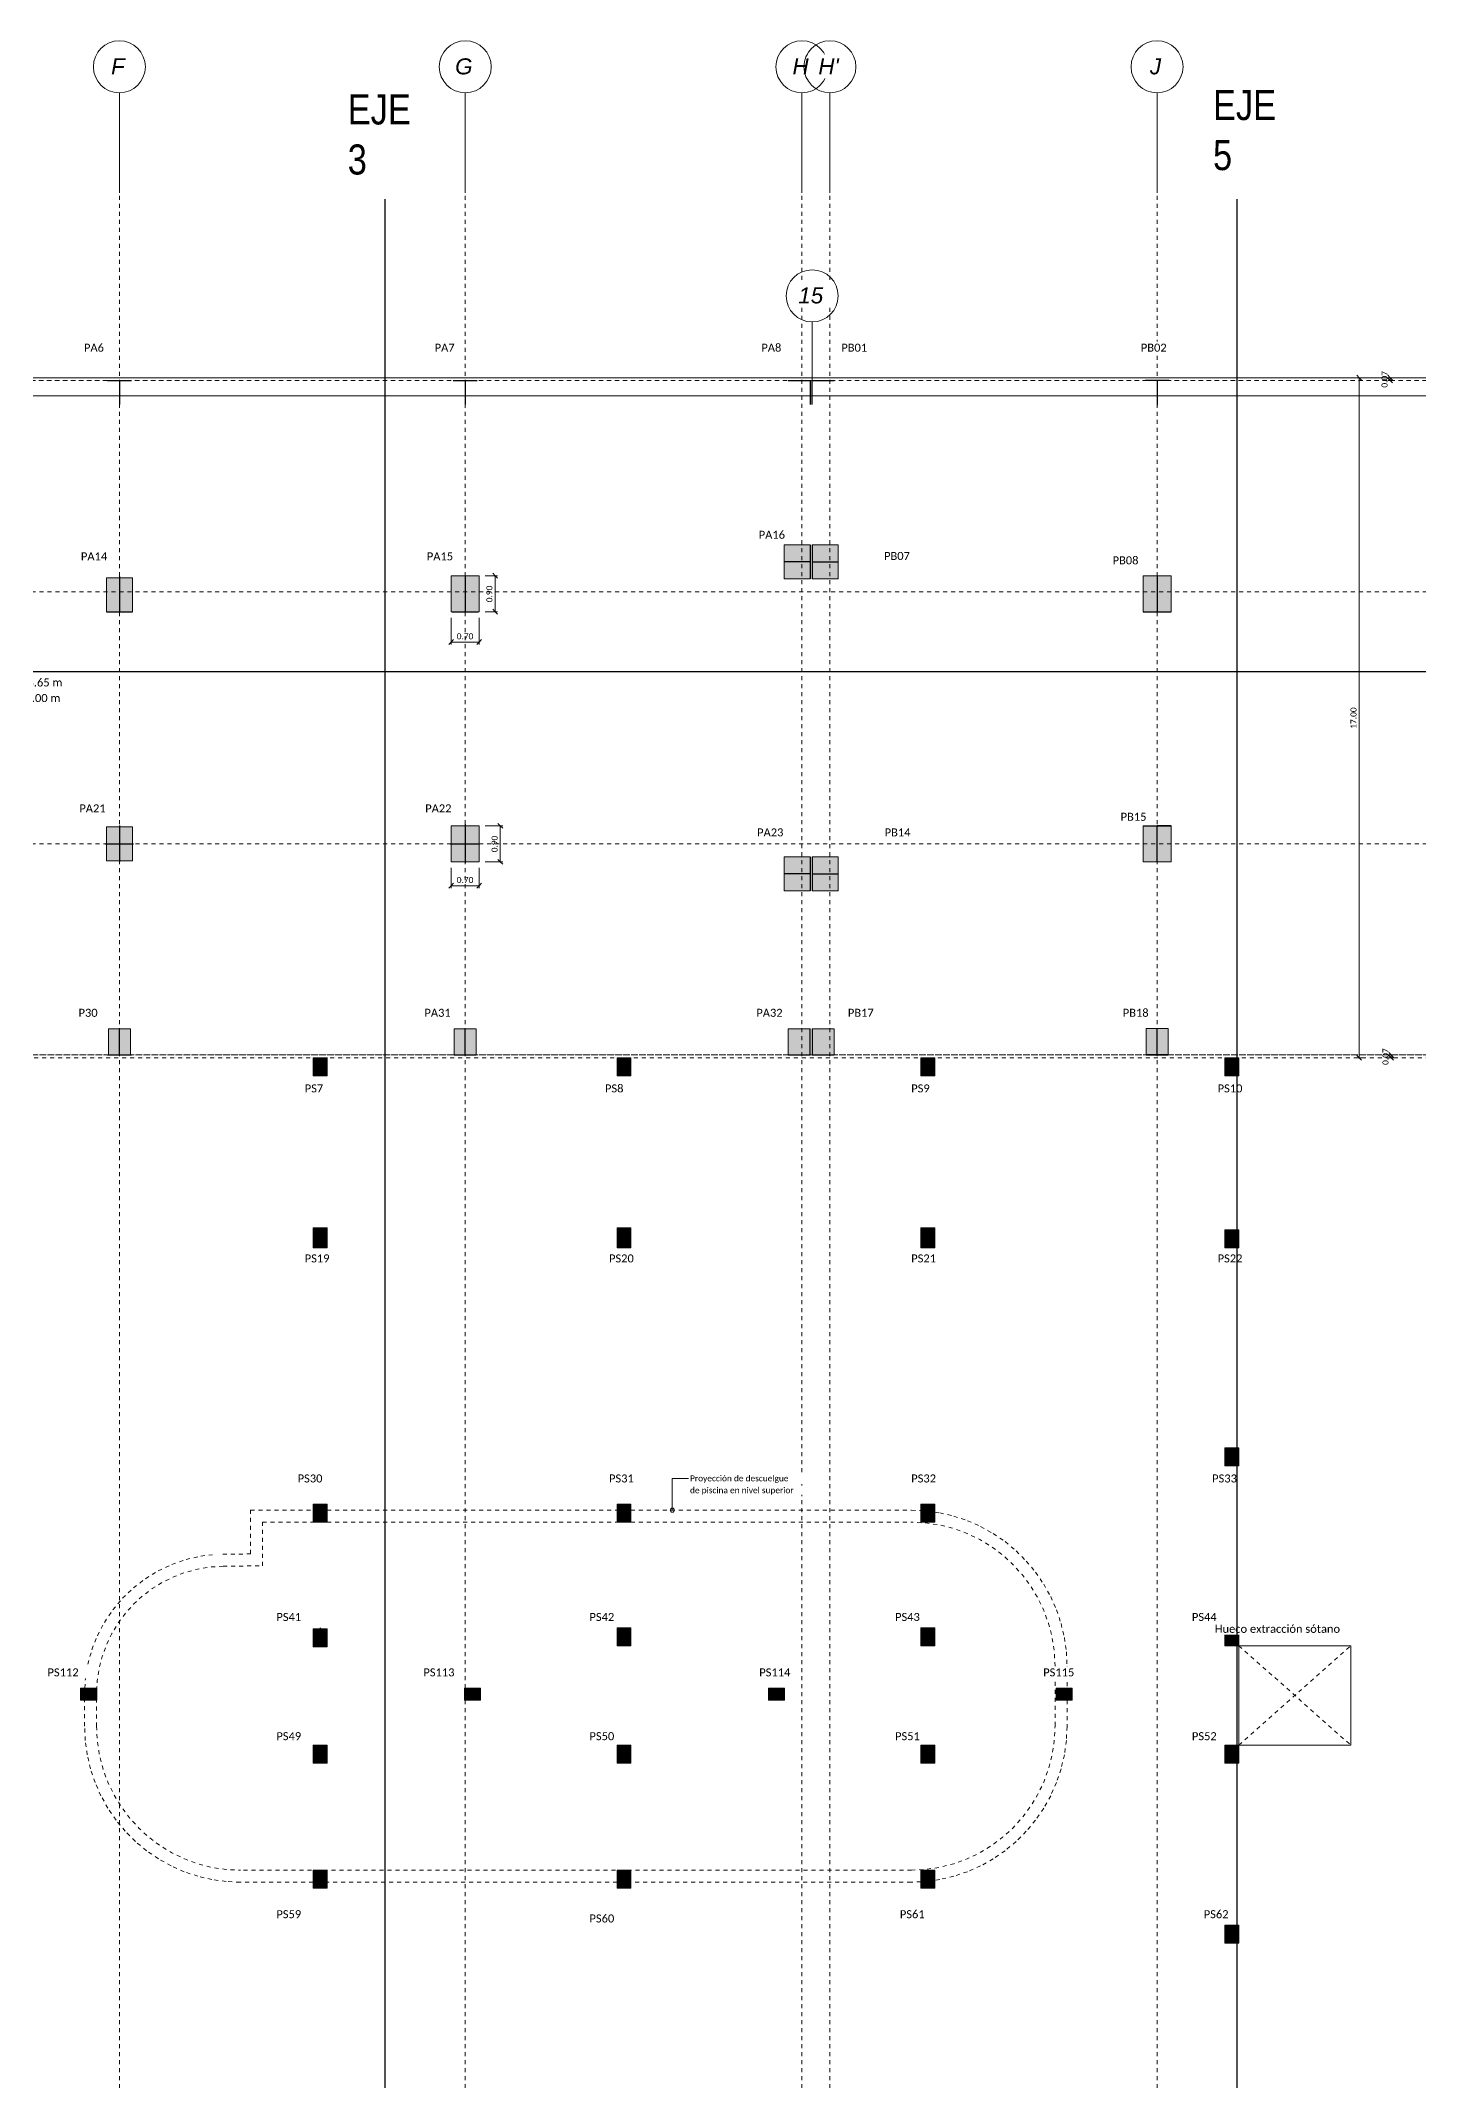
# Model space of a CAD drawing. Header units: millimetres. Extents: x -65 to 53, y -59 to 44.
# Drawn here: x -17.1 to 17.4, y -6.6 to 44.4 of the extents above; entities that cross this region are included whole.
import ezdxf

# ---------------------------------------------------------------- set-up
doc = ezdxf.new("R2010")
doc.units = ezdxf.units.MM
doc.linetypes.add('Trazo general', pattern=[0.001875, 0.00125, -0.000625])
for name, color, linetype, lineweight in [('0-AR-TXT', 7, 'Continuous', 5), ('0-AUX', 7, 'Continuous', 5), ('00-AUX-1', 7, 'Trazo general', 5), ('00-AUX-4', 7, 'Continuous', 5), ('1-AR-PILARES', 7, 'Continuous', 5), ('1-AR-VISTA', 7, 'Continuous', 5), ('CS-COTAS', 7, 'Continuous', 5), ('CS-COTAS-100', 7, 'Continuous', 5)]:
    doc.layers.add(name, color=color, linetype=linetype, lineweight=lineweight)
for name, color, linetype, lineweight, true_color in [('0-AR-TXT-1', 5, 'Continuous', 5, 0x0000ff), ('0-AR-TXT-2', 1, 'Continuous', 5, 0xff0000), ('0-AR-TXT-3', 7, 'Continuous', 5, 0xae3800), ('00-AUX-5', 7, 'Continuous', 25, 0xff8000), ('00-AUX-6', 5, 'Trazo general', 5, 0x0000ff), ('1-AR-PILARES-1', 7, 'Continuous', 5, 0xc0c0c0), ('CS-COTAS-1', 7, 'Continuous', 5, 0x544282), ('REJILLA-1', 7, 'Continuous', 5, 0x008080), ('REJILLA-2', 7, 'Trazo general', 5, 0x008080)]:
    doc.layers.add(name, color=color, linetype=linetype, lineweight=lineweight, true_color=true_color)
doc.layers.add('EJES DE REPLANTEO', color=30, linetype='Continuous')
doc.styles.add('Arial_I', font='ariali.ttf', dxfattribs={"height": 0.4})
doc.styles.add('Calibri', font='calibri.ttf', dxfattribs={"height": 0.2})
doc.styles.add('Calibri_1', font='calibri.ttf', dxfattribs={"height": 0.15})
doc.styles.add('FS_Technic', font='technic_.ttf', dxfattribs={"height": 2.5})
doc.dimstyles.new('AIC', dxfattribs={"dimscale": 0.3048, "dimtxt": 0.176602, "dimasz": 0.393701, "dimexe": 0.19685, "dimexo": 0.492126, "dimgap": 0.032808, "dimtad": 1, "dimrnd": 0.01, "dimzin": 0, "dimdsep": 46, "dimtxsty": 'Calibri_1', "dimblk1": 'OBLIQUE', "dimblk2": 'OBLIQUE', "dimsah": 1, "dimcen": 0.09, "dimazin": 0, "dimtfac": 1, "dimtdec": 4, "dimtix": 1, "dimtmove": 0, "dimatfit": 3, "dimfxl": 1, "dimtvp": 1, "dimtolj": 1, "dimtzin": 0, "dimarcsym": 2})
doc.dimstyles.new('AIC_replanteo', dxfattribs={"dimscale": 0.3048, "dimtxt": 0.176602, "dimasz": 0.393701, "dimexe": 0.19685, "dimexo": 0.492126, "dimgap": 0.032808, "dimtad": 1, "dimrnd": 0.01, "dimzin": 0, "dimdsep": 46, "dimtxsty": 'Calibri_1', "dimblk1": 'OBLIQUE', "dimblk2": 'OBLIQUE', "dimsah": 1, "dimcen": 0.09, "dimazin": 0, "dimtfac": 1, "dimtdec": 4, "dimtix": 1, "dimtmove": 0, "dimatfit": 3, "dimfxl": 1, "dimtvp": 1, "dimtolj": 1, "dimtzin": 0, "dimarcsym": 2})

# ---------------------------------------------------------------- blocks, each defined once
blk = doc.blocks.new('Rejilla - Extremo de rejilla-3554-Sótano 1- forjado 01 - STR')
at = {"layer": '0-AUX'}
blk.add_circle((0, 0), 0.0065, dxfattribs=at)
blk = doc.blocks.new('DIMBLOCK3-Sótano 1- forjado 01 - STR')
at = {"layer": 'CS-COTAS-100', "transparency": 16777216}
for p, q in [((-6.81, 29.371), (-6.81, 29.978)), ((-6.11, 29.371), (-6.11, 29.978)), ((-6.81, 29.371), (-6.11, 29.371)), ((-6.81, 29.371), (-6.81, 29.311)), ((-6.11, 29.371), (-6.11, 29.311))]:
    blk.add_line(p, q, dxfattribs=at)
at = {"layer": 'CS-COTAS-100', "lineweight": 15, "transparency": 16777216}
for p, q in [((-6.81, 29.371), (-6.87, 29.311)), ((-6.81, 29.371), (-6.75, 29.431)), ((-6.11, 29.371), (-6.17, 29.311)), ((-6.11, 29.371), (-6.05, 29.431))]:
    blk.add_line(p, q, dxfattribs=at)
at = {"layer": 'CS-COTAS-100', "color": 0, "transparency": 16777216, "insert": (-6.673, 29.589), "char_height": 0.15, "width": 0.5107, "attachment_point": 1, "line_spacing_factor": 1.158048, "style": 'Calibri_1'}
blk.add_mtext('0.70', dxfattribs=at)
blk = doc.blocks.new('_Oblique')
at = {"color": 0, "linetype": 'ByBlock', "lineweight": -2}
blk.add_line((-0.5, -0.5), (0.5, 0.5), dxfattribs=at)
blk = doc.blocks.new('DIMBLOCK4-Sótano 1- forjado 01 - STR')
at = {"layer": 'CS-COTAS-100', "transparency": 16777216}
for p, q in [((-5.713, 31.028), (-5.96, 31.028)), ((-5.713, 30.128), (-5.713, 31.028)), ((-5.713, 31.028), (-5.653, 31.028)), ((-5.713, 30.128), (-5.96, 30.128)), ((-5.713, 30.128), (-5.653, 30.128))]:
    blk.add_line(p, q, dxfattribs=at)
at = {"layer": 'CS-COTAS-100', "lineweight": 15, "transparency": 16777216}
for p, q in [((-5.713, 31.028), (-5.773, 31.088)), ((-5.713, 31.028), (-5.653, 30.968)), ((-5.713, 30.128), (-5.773, 30.188)), ((-5.713, 30.128), (-5.653, 30.068))]:
    blk.add_line(p, q, dxfattribs=at)
at = {"layer": 'CS-COTAS-100', "color": 0, "transparency": 16777216, "insert": (-5.931, 30.365), "char_height": 0.15, "width": 0.5107, "attachment_point": 1, "rotation": 90, "line_spacing_factor": 1.158048, "style": 'Calibri_1'}
blk.add_mtext('0.90', dxfattribs=at)
blk = doc.blocks.new('DIMBLOCK5-Sótano 1- forjado 01 - STR')
at = {"layer": 'CS-COTAS-100', "transparency": 16777216}
for p, q in [((-6.81, 23.279), (-6.81, 23.728)), ((-6.11, 23.279), (-6.11, 23.728)), ((-6.81, 23.279), (-6.11, 23.279)), ((-6.81, 23.279), (-6.81, 23.219)), ((-6.11, 23.279), (-6.11, 23.219))]:
    blk.add_line(p, q, dxfattribs=at)
at = {"layer": 'CS-COTAS-100', "lineweight": 15, "transparency": 16777216}
for p, q in [((-6.81, 23.279), (-6.87, 23.219)), ((-6.81, 23.279), (-6.75, 23.339)), ((-6.11, 23.279), (-6.17, 23.219)), ((-6.11, 23.279), (-6.05, 23.339))]:
    blk.add_line(p, q, dxfattribs=at)
at = {"layer": 'CS-COTAS-100', "color": 0, "transparency": 16777216, "insert": (-6.673, 23.497), "char_height": 0.15, "width": 0.5107, "attachment_point": 1, "line_spacing_factor": 1.158048, "style": 'Calibri_1'}
blk.add_mtext('0.70', dxfattribs=at)
blk = doc.blocks.new('DIMBLOCK6-Sótano 1- forjado 01 - STR')
at = {"layer": 'CS-COTAS-100', "transparency": 16777216}
for p, q in [((-5.584, 24.778), (-5.96, 24.778)), ((-5.584, 23.878), (-5.584, 24.778)), ((-5.584, 24.778), (-5.524, 24.778)), ((-5.584, 23.878), (-5.96, 23.878)), ((-5.584, 23.878), (-5.524, 23.878))]:
    blk.add_line(p, q, dxfattribs=at)
at = {"layer": 'CS-COTAS-100', "lineweight": 15, "transparency": 16777216}
for p, q in [((-5.584, 24.778), (-5.644, 24.838)), ((-5.584, 24.778), (-5.524, 24.718)), ((-5.584, 23.878), (-5.644, 23.938)), ((-5.584, 23.878), (-5.524, 23.818))]:
    blk.add_line(p, q, dxfattribs=at)
at = {"layer": 'CS-COTAS-100', "color": 0, "transparency": 16777216, "insert": (-5.802, 24.115), "char_height": 0.15, "width": 0.5107, "attachment_point": 1, "rotation": 90, "line_spacing_factor": 1.158048, "style": 'Calibri_1'}
blk.add_mtext('0.90', dxfattribs=at)
blk = doc.blocks.new('DIMBLOCK18-Sótano 1- forjado 01 - STR')
at = {"layer": 'CS-COTAS-100', "color": 187, "lineweight": 15, "true_color": 0x544282, "transparency": 16777216}
for p, q in [((15.896, 35.978), (15.836, 36.038)), ((15.896, 35.978), (15.956, 35.918)), ((15.896, 18.978), (15.836, 19.038)), ((15.896, 18.978), (15.956, 18.918))]:
    blk.add_line(p, q, dxfattribs=at)
at = {"layer": 'CS-COTAS-100', "color": 187, "true_color": 0x544282, "transparency": 16777216}
for p, q in [((15.896, 35.978), (15.836, 35.978)), ((15.896, 18.978), (15.896, 35.978)), ((15.896, 35.978), (15.961, 35.978)), ((15.896, 18.978), (15.836, 18.978)), ((15.896, 18.978), (15.961, 18.978))]:
    blk.add_line(p, q, dxfattribs=at)
at = {"layer": 'CS-COTAS-100', "color": 0, "transparency": 16777216, "insert": (15.678, 27.204), "char_height": 0.15, "width": 0.65661, "attachment_point": 1, "rotation": 90, "line_spacing_factor": 1.158048, "style": 'Calibri_1'}
blk.add_mtext('17.00', dxfattribs=at)
blk = doc.blocks.new('DIMBLOCK19-Sótano 1- forjado 01 - STR')
at = {"layer": 'CS-COTAS-100', "color": 187, "true_color": 0x544282, "transparency": 16777216}
for p, q in [((16.696, 19.048), (16.631, 19.048)), ((16.696, 18.978), (16.631, 18.978)), ((16.696, 19.048), (16.696, 18.978)), ((16.696, 19.048), (16.756, 19.048)), ((16.696, 18.978), (16.756, 18.978))]:
    blk.add_line(p, q, dxfattribs=at)
at = {"layer": 'CS-COTAS-100', "color": 187, "lineweight": 15, "true_color": 0x544282, "transparency": 16777216}
for p, q in [((16.696, 19.048), (16.636, 19.108)), ((16.696, 18.978), (16.636, 19.038)), ((16.696, 19.048), (16.756, 18.988)), ((16.696, 18.978), (16.756, 18.918))]:
    blk.add_line(p, q, dxfattribs=at)
at = {"layer": 'CS-COTAS-100', "color": 0, "transparency": 16777216, "insert": (16.478, 18.8), "char_height": 0.15, "width": 0.5107, "attachment_point": 1, "rotation": 90, "line_spacing_factor": 1.158048, "style": 'Calibri_1'}
blk.add_mtext('0.07', dxfattribs=at)
blk = doc.blocks.new('DIMBLOCK20-Sótano 1- forjado 01 - STR')
at = {"layer": 'CS-COTAS-100', "color": 187, "lineweight": 15, "true_color": 0x544282, "transparency": 16777216}
for p, q in [((16.672, 35.978), (16.612, 36.038)), ((16.672, 35.908), (16.612, 35.968)), ((16.672, 35.978), (16.732, 35.918)), ((16.672, 35.908), (16.732, 35.848))]:
    blk.add_line(p, q, dxfattribs=at)
at = {"layer": 'CS-COTAS-100', "color": 187, "true_color": 0x544282, "transparency": 16777216}
for p, q in [((16.672, 35.978), (16.612, 35.978)), ((16.672, 35.908), (16.612, 35.908)), ((16.672, 35.908), (16.672, 35.978)), ((16.672, 35.978), (16.737, 35.978)), ((16.672, 35.908), (16.737, 35.908))]:
    blk.add_line(p, q, dxfattribs=at)
at = {"layer": 'CS-COTAS-100', "color": 0, "transparency": 16777216, "insert": (16.454, 35.73), "char_height": 0.15, "width": 0.5107, "attachment_point": 1, "rotation": 90, "line_spacing_factor": 1.158048, "style": 'Calibri_1'}
blk.add_mtext('0.07', dxfattribs=at)
blk = doc.blocks.new('zw$7473')
at = {"layer": 'EJES DE REPLANTEO'}
for p, q in [((-27.948, -79.782), (-27.948, 15.611)), ((-6.648, -79.782), (-6.648, 15.611)), ((26.908, 3.8), (-81.327, 3.8))]:
    blk.add_line(p, q, dxfattribs=at)
at = {"layer": 'EJES DE REPLANTEO', "char_height": 0.75, "attachment_point": 1, "style": 'FS_Technic'}
for s, insert, width in [('EJE 3', (-28.887, 18.23), 0.59784), ('EJE 5', (-7.248, 18.34), 0.32984)]:
    blk.add_mtext(s, dxfattribs=dict(at, insert=insert, width=width))

msp = doc.modelspace()

# ---------------------------------------------------------------- hatches: boundary and pattern name
at = {"layer": '1-AR-PILARES-1'}
for points in [[(1.51508, 30.95299), (2.16508, 30.95299), (2.16508, 31.80299), (1.51508, 31.80299)], [(2.21508, 30.95299), (2.86508, 30.95299), (2.86508, 31.80299), (2.21508, 31.80299)], [(-15.43492, 30.12799), (-14.78492, 30.12799), (-14.78492, 30.97799), (-15.43492, 30.97799)], [(-6.80992, 30.12799), (-6.10992, 30.12799), (-6.10992, 31.02799), (-6.80992, 31.02799)], [(10.49008, 30.12799), (11.19008, 30.12799), (11.19008, 31.02799), (10.49008, 31.02799)], [(-14.78492, 23.90299), (-14.78492, 24.75299), (-15.43492, 24.75299), (-15.43492, 23.90299)], [(-6.10992, 23.87799), (-6.10992, 24.77799), (-6.80992, 24.77799), (-6.80992, 23.87799)], [(11.19008, 23.87799), (11.19008, 24.77799), (10.49008, 24.77799), (10.49008, 23.87799)], [(2.16508, 23.15299), (2.16508, 24.00299), (1.51508, 24.00299), (1.51508, 23.15299)], [(2.86508, 23.15299), (2.86508, 24.00299), (2.21508, 24.00299), (2.21508, 23.15299)], [(-14.83492, 19.04799), (-14.83492, 19.69799), (-15.38492, 19.69799), (-15.38492, 19.04799)], [(-6.18492, 19.04799), (-6.18492, 19.69799), (-6.73492, 19.69799), (-6.73492, 19.04799)], [(2.16508, 19.04799), (2.16508, 19.69799), (1.61508, 19.69799), (1.61508, 19.04799)], [(2.76508, 19.04799), (2.76508, 19.69799), (2.21508, 19.69799), (2.21508, 19.04799)], [(11.11508, 19.05799), (11.11508, 19.70799), (10.56508, 19.70799), (10.56508, 19.05799)], [(-10.26492, 18.52799), (-9.91492, 18.52799), (-9.91492, 18.97799), (-10.26492, 18.97799)], [(-2.66492, 18.52799), (-2.31492, 18.52799), (-2.31492, 18.97799), (-2.66492, 18.97799)], [(4.93508, 18.52799), (5.28508, 18.52799), (5.28508, 18.97799), (4.93508, 18.97799)], [(12.53508, 18.52799), (12.88508, 18.52799), (12.88508, 18.97799), (12.53508, 18.97799)], [(-10.26492, 14.22799), (-9.91492, 14.22799), (-9.91492, 14.72799), (-10.26492, 14.72799)], [(-2.66492, 14.22799), (-2.31492, 14.22799), (-2.31492, 14.72799), (-2.66492, 14.72799)], [(4.93508, 14.22799), (5.28508, 14.22799), (5.28508, 14.72799), (4.93508, 14.72799)], [(12.53508, 14.22799), (12.88508, 14.22799), (12.88508, 14.67799), (12.53508, 14.67799)], [(12.88508, 8.77799), (12.88508, 9.22799), (12.53508, 9.22799), (12.53508, 8.77799)], [(-9.91492, 7.36633), (-9.91492, 7.81633), (-10.26492, 7.81633), (-10.26492, 7.36633)], [(-2.31492, 7.36633), (-2.31492, 7.81633), (-2.66492, 7.81633), (-2.66492, 7.36633)], [(5.28508, 7.36633), (5.28508, 7.81633), (4.93508, 7.81633), (4.93508, 7.36633)], [(-10.26492, 4.25299), (-9.91492, 4.25299), (-9.91492, 4.70299), (-10.26492, 4.70299)], [(-2.66492, 4.27799), (-2.31492, 4.27799), (-2.31492, 4.72799), (-2.66492, 4.72799)], [(4.93508, 4.27799), (5.28508, 4.27799), (5.28508, 4.72799), (4.93508, 4.72799)], [(12.53508, 4.27799), (12.88508, 4.27799), (12.88508, 4.72799), (12.53508, 4.72799)], [(-16.07962, 2.91633), (-15.67962, 2.91633), (-15.67962, 3.21633), (-16.07962, 3.21633)], [(-6.47962, 2.91633), (-6.07962, 2.91633), (-6.07962, 3.21633), (-6.47962, 3.21633)], [(1.12038, 2.91633), (1.52038, 2.91633), (1.52038, 3.21633), (1.12038, 3.21633)], [(8.32038, 2.91633), (8.72038, 2.91633), (8.72038, 3.21633), (8.32038, 3.21633)], [(-10.26492, 1.34799), (-9.91492, 1.34799), (-9.91492, 1.79799), (-10.26492, 1.79799), (-10.26492, 1.7899)], [(-2.66492, 1.34799), (-2.31492, 1.34799), (-2.31492, 1.79799), (-2.66492, 1.79799), (-2.66492, 1.7899)], [(4.93508, 1.34799), (5.28508, 1.34799), (5.28508, 1.79799), (4.93508, 1.79799), (4.93508, 1.7899)], [(12.53508, 1.34799), (12.88508, 1.34799), (12.88508, 1.79799), (12.53508, 1.79799), (12.53508, 1.7899)], [(-10.26492, -1.78367), (-9.91492, -1.78367), (-9.91492, -1.33367), (-10.26492, -1.33367)], [(-2.66492, -1.78367), (-2.31492, -1.78367), (-2.31492, -1.33367), (-2.66492, -1.33367)], [(4.93508, -1.78367), (5.28508, -1.78367), (5.28508, -1.33367), (4.93508, -1.33367)], [(12.53508, -3.15201), (12.88508, -3.15201), (12.88508, -2.70201), (12.53508, -2.70201)]]:
    msp.add_hatch(color=256, dxfattribs=at).paths.add_polyline_path(points)

# ---------------------------------------------------------------- linework, layer by layer
at = {"layer": '0-AR-TXT'}
for p, q in [((-1.28314, 8.46499), (-0.83848, 8.46499)), ((-1.28314, 7.66943), (-1.28314, 8.46499))]:
    msp.add_line(p, q, dxfattribs=at)
msp.add_circle((-1.28314, 7.66943), 0.05, dxfattribs=at)
at = {"layer": '00-AUX-1'}
for p, q in [((-11.82753, 6.57523), (-11.82753, 7.66958)), ((-11.82753, 7.66958), (-10.26492, 7.66958)), ((-9.91492, 7.66958), (-2.66492, 7.66958)), ((-2.31492, 7.66958), (4.68897, 7.66958)), ((4.69604, 7.66957), (4.93508, 7.65852)), ((-11.52753, 7.36958), (-10.26492, 7.36958)), ((-11.52753, 6.27854), (-11.52753, 7.36958)), ((-9.91492, 7.36958), (-2.66492, 7.36958)), ((-2.31492, 7.36958), (4.69591, 7.36958)), ((5.28508, 7.62031), (5.40566, 7.60349)), ((5.40566, 7.60349), (5.75635, 7.52101)), ((5.75635, 7.52101), (6.09793, 7.40652)), ((6.09793, 7.40652), (6.4275, 7.261)), ((6.4275, 7.261), (6.74223, 7.0857)), ((6.74223, 7.0857), (7.03944, 6.8821)), ((7.03944, 6.8821), (7.3166, 6.65195)), ((7.3166, 6.65195), (7.57135, 6.39721)), ((-14.46036, 5.95586), (-14.13889, 6.15234)), ((-14.13889, 6.15234), (-13.79819, 6.31319)), ((-13.79819, 6.31319), (-13.4422, 6.43655)), ((-13.4422, 6.43655), (-13.07503, 6.521)), ((-13.07503, 6.521), (-12.70092, 6.56557)), ((-12.51835, 6.56759), (-11.82753, 6.57523)), ((-12.51503, 6.26761), (-11.52753, 6.27854)), ((7.57135, 6.39721), (7.8015, 6.12005)), ((7.8015, 6.12005), (8.00509, 5.82283)), ((-15.03105, 5.46549), (-14.7589, 5.72603)), ((-14.7589, 5.72603), (-14.46036, 5.95586)), ((8.00509, 5.82283), (8.1804, 5.5081)), ((-15.48397, 4.86465), (-15.27368, 5.17725)), ((-15.27368, 5.17725), (-15.03105, 5.46549)), ((8.1804, 5.5081), (8.32592, 5.17854)), ((8.32592, 5.17854), (8.4404, 4.83695)), ((-15.65951, 4.53128), (-15.48397, 4.86465)), ((8.4404, 4.83695), (8.52288, 4.48626)), ((-15.89864, 3.81786), (-15.79827, 4.181)), ((-15.79827, 4.181), (-15.65951, 4.53128)), ((8.52288, 4.48626), (8.57266, 4.12945)), ((8.57266, 4.12945), (8.58897, 3.77665)), ((12.88508, 1.79799), (12.88508, 4.27799)), ((12.88508, 4.27799), (15.68508, 4.27799)), ((12.88508, 4.27799), (15.68508, 1.79799)), ((12.88508, 1.79799), (15.68508, 4.27799)), ((15.68508, 4.27799), (15.68508, 1.79799)), ((-15.95947, 3.44605), (-15.89864, 3.81786)), ((8.28897, 3.77651), (8.28897, 2.26265)), ((8.58897, 3.76958), (8.58897, 3.21633)), ((-15.97204, 3.21633), (-15.95947, 3.44605)), ((-15.97962, 2.26958), (-15.97962, 2.91633)), ((-15.67962, 2.26265), (-15.67962, 2.91633)), ((8.58897, 2.91633), (8.58897, 2.26958)), ((-15.9633, 1.9097), (-15.97961, 2.26251)), ((8.58897, 2.26251), (8.57266, 1.9097)), ((-15.91353, 1.5529), (-15.9633, 1.9097)), ((-15.83105, 1.2022), (-15.91353, 1.5529)), ((8.52288, 1.5529), (8.4404, 1.2022)), ((8.57266, 1.9097), (8.52288, 1.5529)), ((15.68508, 1.79799), (12.88508, 1.79799)), ((-15.71656, 0.86062), (-15.83105, 1.2022)), ((8.4404, 1.2022), (8.32592, 0.86062)), ((-15.57104, 0.53106), (-15.71656, 0.86062)), ((-15.39574, 0.21632), (-15.57104, 0.53106)), ((8.1804, 0.53106), (8.00509, 0.21632)), ((8.32592, 0.86062), (8.1804, 0.53106)), ((-15.19214, -0.08089), (-15.39574, 0.21632)), ((8.00509, 0.21632), (7.8015, -0.08089)), ((-14.96199, -0.35805), (-15.19214, -0.08089)), ((-14.70725, -0.61279), (-14.96199, -0.35805)), ((7.57135, -0.35805), (7.3166, -0.61279)), ((7.8015, -0.08089), (7.57135, -0.35805)), ((-14.43009, -0.84295), (-14.70725, -0.61279)), ((-14.13287, -1.04654), (-14.43009, -0.84295)), ((7.03944, -0.84295), (6.74223, -1.04654)), ((7.3166, -0.61279), (7.03944, -0.84295)), ((-13.81814, -1.22185), (-14.13287, -1.04654)), ((-13.48858, -1.36736), (-13.81814, -1.22185)), ((-13.14699, -1.48185), (-13.48858, -1.36736)), ((-12.7963, -1.56433), (-13.14699, -1.48185)), ((4.69591, -1.33042), (-12.08655, -1.33042)), ((5.75635, -1.48185), (5.40566, -1.56433)), ((6.09793, -1.36736), (5.75635, -1.48185)), ((6.4275, -1.22185), (6.09793, -1.36736)), ((6.74223, -1.04654), (6.4275, -1.22185)), ((-12.43949, -1.6141), (-12.7963, -1.56433)), ((-12.08669, -1.63042), (-12.43949, -1.6141)), ((-10.26492, -1.63042), (-12.07962, -1.63042)), ((-2.66492, -1.63042), (-9.91492, -1.63042)), ((4.68897, -1.63042), (-2.31492, -1.63042)), ((4.93508, -1.61936), (4.69604, -1.63042)), ((5.40566, -1.56433), (5.28508, -1.58115))]:
    msp.add_line(p, q, dxfattribs=at)
for centre, radius, start, end in [((4.68897, 3.76958), 3.6, 360, 90), ((-12.47962, 3.0678), 3.2, 90.63403, 180), ((-12.07962, 2.26958), 3.6, 180, 270), ((4.68897, 2.26958), 3.6, 270, 360)]:
    msp.add_arc(centre, radius, start, end, dxfattribs=at)
at = {"layer": '00-AUX-4'}
for p, q in [((-58.70133, 35.97799), (43.26008, 35.97799)), ((-58.07852, 35.52799), (42.81008, 35.52799))]:
    msp.add_line(p, q, dxfattribs=at)
at = {"layer": '00-AUX-5'}
for p, q in [((-15.40992, 35.90787), (-14.80992, 35.90787)), ((-15.10992, 35.90787), (-15.10992, 35.30787)), ((-6.75992, 35.90787), (-6.15992, 35.90787)), ((-6.45992, 35.90787), (-6.45992, 35.30787)), ((1.61508, 35.90787), (2.16508, 35.90787)), ((2.16508, 35.90787), (2.16508, 35.30787)), ((2.21508, 35.30787), (2.21508, 35.90787)), ((2.21508, 35.90787), (2.76508, 35.90787)), ((11.14008, 35.90799), (10.54008, 35.90799)), ((10.84008, 35.90799), (10.84008, 35.28799)), ((2.16508, 31.80299), (2.16508, 30.95299)), ((2.21508, 31.80299), (2.21508, 30.95299)), ((2.16508, 31.37799), (1.51508, 31.37799)), ((2.21508, 31.37799), (2.86508, 31.37799)), ((-15.10992, 31.00799), (-15.10992, 30.12799)), ((-6.45992, 31.00799), (-6.45992, 30.12799)), ((10.84008, 31.00799), (10.84008, 30.12799)), ((-15.43492, 30.12799), (-14.78492, 30.12799)), ((-6.78492, 30.12799), (-6.13492, 30.12799)), ((10.49008, 30.12799), (11.19008, 30.12799)), ((-15.10992, 24.78299), (-15.10992, 23.87299)), ((-6.45992, 24.80799), (-6.45992, 23.84799)), ((10.49008, 24.77799), (11.19008, 24.77799)), ((11.19008, 24.77799), (10.84008, 24.77799)), ((10.84008, 23.87799), (10.84008, 24.77799)), ((-15.46492, 24.32799), (-14.75492, 24.32799)), ((-6.83992, 24.32799), (-6.10992, 24.32799)), ((2.16508, 24.00299), (2.16508, 23.15299)), ((2.21508, 24.00299), (2.21508, 23.15299)), ((2.16508, 23.57799), (1.51508, 23.57799)), ((2.21508, 23.57799), (2.86508, 23.57799)), ((-15.10992, 19.04799), (-15.10992, 19.69799)), ((-6.45992, 19.04799), (-6.45992, 19.69799)), ((2.16508, 19.04799), (2.16508, 19.70799)), ((2.21508, 19.69799), (2.21508, 19.04799)), ((10.84008, 19.04799), (10.84008, 19.69799)), ((-15.40992, 19.04799), (-14.80992, 19.04799)), ((-10.26492, 18.97799), (-9.90492, 18.97799)), ((-10.26492, 18.97799), (-9.90492, 18.97799)), ((-10.08492, 18.97799), (-10.08492, 18.52799)), ((-10.08492, 18.97799), (-10.08492, 18.52799)), ((-6.73492, 19.04799), (-6.18492, 19.04799)), ((-2.66492, 18.97799), (-2.31492, 18.97799)), ((-2.66492, 18.97799), (-2.31492, 18.97799)), ((-2.48992, 18.97799), (-2.48992, 18.52799)), ((-2.48992, 18.97799), (-2.48992, 18.52799)), ((1.61508, 19.04799), (2.16508, 19.04799)), ((2.21508, 19.04799), (2.76508, 19.04799)), ((4.93508, 18.97799), (5.28508, 18.97799)), ((4.93508, 18.97799), (5.28508, 18.97799)), ((5.11008, 18.97799), (5.11008, 18.52799)), ((5.11008, 18.97799), (5.11008, 18.52799)), ((10.56508, 19.04799), (11.11508, 19.04799)), ((12.53508, 18.97799), (12.88508, 18.97799)), ((12.53508, 18.97799), (12.88508, 18.97799)), ((12.71008, 18.97799), (12.71008, 18.52799)), ((12.71008, 18.97799), (12.71008, 18.52799)), ((-10.08992, 14.22799), (-10.08992, 14.72799)), ((-10.08992, 14.22799), (-10.08992, 14.67799)), ((-2.48992, 14.22799), (-2.48992, 14.72799)), ((-2.48992, 14.22799), (-2.48992, 14.67799)), ((5.11008, 14.22799), (5.11008, 14.72799)), ((5.11008, 14.22799), (5.11008, 14.67799)), ((12.71008, 14.22799), (12.71008, 14.67799)), ((12.71008, 14.22799), (12.71008, 14.67799)), ((-9.91492, 14.22799), (-10.26492, 14.22799)), ((-9.91492, 14.22799), (-10.26492, 14.22799)), ((-2.31492, 14.22799), (-2.66492, 14.22799)), ((-2.31492, 14.22799), (-2.66492, 14.22799)), ((5.28508, 14.22799), (4.93508, 14.22799)), ((5.28508, 14.22799), (4.93508, 14.22799)), ((12.88508, 14.22799), (12.53508, 14.22799)), ((12.88508, 14.22799), (12.53508, 14.22799)), ((12.71008, 9.22799), (12.71008, 8.77799)), ((12.53508, 9.00299), (12.88508, 9.00299)), ((-10.08992, 7.81633), (-10.08992, 7.36633)), ((-2.48992, 7.81633), (-2.48992, 7.36633)), ((5.11008, 7.81633), (5.11008, 7.36633)), ((-10.26492, 7.59133), (-9.91492, 7.59133)), ((-2.66492, 7.59133), (-2.31492, 7.59133)), ((4.93508, 7.59133), (5.28508, 7.59133)), ((-10.08992, 4.72799), (-10.08992, 4.27799)), ((-2.48992, 4.72799), (-2.48992, 4.27799)), ((5.11008, 4.72799), (5.11008, 4.27799)), ((12.71008, 4.72799), (12.71008, 4.27799)), ((-10.26492, 4.50299), (-9.91492, 4.50299)), ((-2.66492, 4.50299), (-2.31492, 4.50299)), ((4.93508, 4.50299), (5.28508, 4.50299)), ((12.53508, 4.50299), (12.88508, 4.50299)), ((-15.67962, 3.06633), (-16.07962, 3.06633)), ((-15.67962, 3.21633), (-15.67962, 2.91633)), ((-6.47962, 3.06633), (-6.07962, 3.06633)), ((-6.27962, 3.21633), (-6.27962, 2.91633)), ((1.12038, 3.06633), (1.52038, 3.06633)), ((1.32038, 3.21633), (1.32038, 2.91633)), ((8.32038, 3.06633), (8.72038, 3.06633)), ((8.52038, 3.21633), (8.52038, 2.91633)), ((-10.26492, 1.79799), (-9.91492, 1.79799)), ((-10.08992, 1.34799), (-10.08992, 1.79799)), ((-2.66492, 1.79799), (-2.31492, 1.79799)), ((-2.48992, 1.34799), (-2.48992, 1.79799)), ((4.93508, 1.57299), (5.28508, 1.57299)), ((5.11008, 1.79799), (5.11008, 1.34799)), ((12.53508, 1.57299), (12.88508, 1.57299)), ((12.71008, 1.79799), (12.71008, 1.34799)), ((-10.08992, -1.33367), (-10.08992, -1.78367)), ((-2.48992, -1.33367), (-2.48992, -1.78367)), ((5.11008, -1.33367), (5.11008, -1.78367)), ((-10.26492, -1.55867), (-9.91492, -1.55867)), ((-2.66492, -1.55867), (-2.31492, -1.55867)), ((4.93508, -1.55867), (5.28508, -1.55867)), ((12.53508, -2.92701), (12.88508, -2.92701)), ((12.71008, -2.70201), (12.71008, -3.15201))]:
    msp.add_line(p, q, dxfattribs=at)
at = {"layer": '00-AUX-6'}
for p, q in [((-58.72133, 35.90799), (43.26008, 35.90799)), ((-58.70133, 35.97799), (43.26008, 35.97799)), ((26.26008, 19.04799), (-46.93992, 19.04799)), ((26.26008, 18.97799), (-46.93992, 18.97799))]:
    msp.add_line(p, q, dxfattribs=at)
at = {"layer": '1-AR-PILARES'}
for p, q in [((2.16508, 31.80299), (1.51508, 31.80299)), ((1.51508, 31.80299), (1.51508, 30.95299)), ((2.16508, 30.95299), (2.16508, 31.80299)), ((2.86508, 31.80299), (2.21508, 31.80299)), ((2.21508, 31.80299), (2.21508, 30.95299)), ((2.86508, 30.95299), (2.86508, 31.80299)), ((-14.78492, 30.97799), (-15.43492, 30.97799)), ((-15.43492, 30.97799), (-15.43492, 30.12799)), ((-14.78492, 30.12799), (-14.78492, 30.97799)), ((-6.10992, 31.02799), (-6.80992, 31.02799)), ((-6.80992, 31.02799), (-6.80992, 30.12799)), ((-6.10992, 30.12799), (-6.10992, 31.02799)), ((1.51508, 30.95299), (2.16508, 30.95299)), ((2.21508, 30.95299), (2.86508, 30.95299)), ((11.19008, 31.02799), (10.49008, 31.02799)), ((10.49008, 31.02799), (10.49008, 30.12799)), ((11.19008, 30.12799), (11.19008, 31.02799)), ((-15.43492, 30.12799), (-14.78492, 30.12799)), ((-6.80992, 30.12799), (-6.10992, 30.12799)), ((10.49008, 30.12799), (11.19008, 30.12799)), ((-15.43492, 24.75299), (-15.43492, 23.90299)), ((-14.78492, 24.75299), (-15.43492, 24.75299)), ((-14.78492, 23.90299), (-14.78492, 24.75299)), ((-6.80992, 24.77799), (-6.80992, 23.87799)), ((-6.10992, 24.77799), (-6.80992, 24.77799)), ((-6.10992, 23.87799), (-6.10992, 24.77799)), ((10.49008, 24.77799), (10.49008, 23.87799)), ((11.19008, 24.77799), (10.49008, 24.77799)), ((11.19008, 23.87799), (11.19008, 24.77799)), ((1.51508, 24.00299), (1.51508, 23.15299)), ((2.16508, 24.00299), (1.51508, 24.00299)), ((2.16508, 23.15299), (2.16508, 24.00299)), ((2.21508, 24.00299), (2.21508, 23.15299)), ((2.86508, 24.00299), (2.21508, 24.00299)), ((2.86508, 23.15299), (2.86508, 24.00299)), ((-15.43492, 23.90299), (-14.78492, 23.90299)), ((-6.80992, 23.87799), (-6.10992, 23.87799)), ((10.49008, 23.87799), (11.19008, 23.87799)), ((1.51508, 23.15299), (2.16508, 23.15299)), ((2.21508, 23.15299), (2.86508, 23.15299)), ((-14.83492, 19.69799), (-15.38492, 19.69799)), ((-15.38492, 19.69799), (-15.38492, 19.04799)), ((-14.83492, 19.04799), (-14.83492, 19.69799)), ((-6.18492, 19.69799), (-6.73492, 19.69799)), ((-6.73492, 19.69799), (-6.73492, 19.04799)), ((-6.18492, 19.04799), (-6.18492, 19.69799)), ((2.16508, 19.69799), (1.61508, 19.69799)), ((1.61508, 19.69799), (1.61508, 19.04799)), ((2.16508, 19.04799), (2.16508, 19.69799)), ((2.76508, 19.69799), (2.21508, 19.69799)), ((2.21508, 19.69799), (2.21508, 19.04799)), ((2.76508, 19.04799), (2.76508, 19.69799)), ((11.11508, 19.70799), (10.56508, 19.70799)), ((10.56508, 19.70799), (10.56508, 19.05799)), ((11.11508, 19.05799), (11.11508, 19.70799)), ((-15.38492, 19.04799), (-14.83492, 19.04799)), ((-10.26492, 18.97799), (-10.26492, 18.52799)), ((-9.91492, 18.97799), (-10.26492, 18.97799)), ((-9.91492, 18.52799), (-9.91492, 18.97799)), ((-6.73492, 19.04799), (-6.18492, 19.04799)), ((-2.66492, 18.97799), (-2.66492, 18.52799)), ((-2.31492, 18.97799), (-2.66492, 18.97799)), ((-2.31492, 18.52799), (-2.31492, 18.97799)), ((1.61508, 19.04799), (2.16508, 19.04799)), ((2.21508, 19.04799), (2.76508, 19.04799)), ((4.93508, 18.97799), (4.93508, 18.52799)), ((5.28508, 18.97799), (4.93508, 18.97799)), ((5.28508, 18.52799), (5.28508, 18.97799)), ((10.56508, 19.05799), (11.11508, 19.05799)), ((12.53508, 18.97799), (12.53508, 18.52799)), ((12.88508, 18.97799), (12.53508, 18.97799)), ((12.88508, 18.52799), (12.88508, 18.97799)), ((-10.26492, 18.52799), (-9.91492, 18.52799)), ((-2.66492, 18.52799), (-2.31492, 18.52799)), ((4.93508, 18.52799), (5.28508, 18.52799)), ((12.53508, 18.52799), (12.88508, 18.52799)), ((-10.26492, 14.72799), (-10.26492, 14.22799)), ((-9.91492, 14.72799), (-10.26492, 14.72799)), ((-9.91492, 14.22799), (-9.91492, 14.72799)), ((-2.66492, 14.72799), (-2.66492, 14.22799)), ((-2.31492, 14.72799), (-2.66492, 14.72799)), ((-2.31492, 14.22799), (-2.31492, 14.72799)), ((4.93508, 14.72799), (4.93508, 14.22799)), ((5.28508, 14.72799), (4.93508, 14.72799)), ((5.28508, 14.22799), (5.28508, 14.72799)), ((12.53508, 14.67799), (12.53508, 14.22799)), ((12.88508, 14.67799), (12.53508, 14.67799)), ((12.88508, 14.22799), (12.88508, 14.67799)), ((-10.26492, 14.22799), (-9.91492, 14.22799)), ((-2.66492, 14.22799), (-2.31492, 14.22799)), ((4.93508, 14.22799), (5.28508, 14.22799)), ((12.53508, 14.22799), (12.88508, 14.22799)), ((12.53508, 9.22799), (12.53508, 8.77799)), ((12.88508, 9.22799), (12.53508, 9.22799)), ((12.88508, 8.77799), (12.88508, 9.22799)), ((12.53508, 8.77799), (12.88508, 8.77799)), ((-10.26492, 7.81633), (-10.26492, 7.36633)), ((-9.91492, 7.81633), (-10.26492, 7.81633)), ((-9.91492, 7.36633), (-9.91492, 7.81633)), ((-2.66492, 7.81633), (-2.66492, 7.36633)), ((-2.31492, 7.81633), (-2.66492, 7.81633)), ((-2.31492, 7.36633), (-2.31492, 7.81633)), ((4.93508, 7.81633), (4.93508, 7.36633)), ((5.28508, 7.81633), (4.93508, 7.81633)), ((5.28508, 7.36633), (5.28508, 7.81633)), ((-10.26492, 7.36633), (-9.91492, 7.36633)), ((-2.66492, 7.36633), (-2.31492, 7.36633)), ((4.93508, 7.36633), (5.28508, 7.36633)), ((-10.26492, 4.70299), (-10.26492, 4.25299)), ((-9.91492, 4.70299), (-10.26492, 4.70299)), ((-9.91492, 4.25299), (-9.91492, 4.70299)), ((-2.66492, 4.72799), (-2.66492, 4.27799)), ((-2.31492, 4.72799), (-2.66492, 4.72799)), ((-2.31492, 4.27799), (-2.31492, 4.72799)), ((4.93508, 4.72799), (4.93508, 4.27799)), ((5.28508, 4.72799), (4.93508, 4.72799)), ((5.28508, 4.27799), (5.28508, 4.72799)), ((12.53508, 4.72799), (12.53508, 4.27799)), ((12.88508, 4.72799), (12.53508, 4.72799)), ((12.88508, 4.27799), (12.88508, 4.72799)), ((-10.26492, 4.25299), (-9.91492, 4.25299)), ((-2.66492, 4.27799), (-2.31492, 4.27799)), ((4.93508, 4.27799), (5.28508, 4.27799)), ((12.53508, 4.27799), (12.88508, 4.27799)), ((-15.67962, 3.21633), (-16.07962, 3.21633)), ((-16.07962, 3.21633), (-16.07962, 2.91633)), ((-15.67962, 2.91633), (-15.67962, 3.21633)), ((-6.07962, 3.21633), (-6.47962, 3.21633)), ((-6.47962, 3.21633), (-6.47962, 2.91633)), ((-6.07962, 2.91633), (-6.07962, 3.21633)), ((1.52038, 3.21633), (1.12038, 3.21633)), ((1.12038, 3.21633), (1.12038, 2.91633)), ((1.52038, 2.91633), (1.52038, 3.21633)), ((8.72038, 3.21633), (8.32038, 3.21633)), ((8.32038, 3.21633), (8.32038, 2.91633)), ((8.72038, 2.91633), (8.72038, 3.21633)), ((-16.07962, 2.91633), (-15.67962, 2.91633)), ((-6.47962, 2.91633), (-6.07962, 2.91633)), ((1.12038, 2.91633), (1.52038, 2.91633)), ((8.32038, 2.91633), (8.72038, 2.91633)), ((-10.26492, 1.79799), (-10.26492, 1.34799)), ((-9.91492, 1.79799), (-10.26492, 1.79799)), ((-9.91492, 1.34799), (-9.91492, 1.79799)), ((-2.66492, 1.79799), (-2.66492, 1.34799)), ((-2.31492, 1.79799), (-2.66492, 1.79799)), ((-2.31492, 1.34799), (-2.31492, 1.79799)), ((4.93508, 1.79799), (4.93508, 1.34799)), ((5.28508, 1.79799), (4.93508, 1.79799)), ((5.28508, 1.34799), (5.28508, 1.79799)), ((12.53508, 1.79799), (12.53508, 1.34799)), ((12.88508, 1.79799), (12.53508, 1.79799)), ((12.88508, 1.34799), (12.88508, 1.79799)), ((-10.26492, 1.34799), (-9.91492, 1.34799)), ((-2.66492, 1.34799), (-2.31492, 1.34799)), ((4.93508, 1.34799), (5.28508, 1.34799)), ((12.53508, 1.34799), (12.88508, 1.34799)), ((-10.26492, -1.33367), (-10.26492, -1.78367)), ((-9.91492, -1.33367), (-10.26492, -1.33367)), ((-9.91492, -1.78367), (-9.91492, -1.33367)), ((-2.66492, -1.33367), (-2.66492, -1.78367)), ((-2.31492, -1.33367), (-2.66492, -1.33367)), ((-2.31492, -1.78367), (-2.31492, -1.33367)), ((4.93508, -1.33367), (4.93508, -1.78367)), ((5.28508, -1.33367), (4.93508, -1.33367)), ((5.28508, -1.78367), (5.28508, -1.33367)), ((-10.26492, -1.78367), (-9.91492, -1.78367)), ((-2.66492, -1.78367), (-2.31492, -1.78367)), ((4.93508, -1.78367), (5.28508, -1.78367)), ((12.53508, -2.70201), (12.53508, -3.15201)), ((12.88508, -2.70201), (12.53508, -2.70201)), ((12.88508, -3.15201), (12.88508, -2.70201)), ((12.53508, -3.15201), (12.88508, -3.15201))]:
    msp.add_line(p, q, dxfattribs=at)
at = {"layer": '1-AR-VISTA'}
for p, q in [((42.81008, 35.52799), (-58.07852, 35.52799)), ((12.88508, 4.27799), (15.68508, 4.27799)), ((12.88508, 1.79799), (12.88508, 4.27799)), ((15.68508, 4.27799), (15.68508, 1.79799)), ((15.68508, 1.79799), (12.88508, 1.79799))]:
    msp.add_line(p, q, dxfattribs=at)
at = {"layer": 'REJILLA-1'}
for p, q in [((-15.10992, 40.60006), (-15.10992, 43.10006)), ((-6.45992, 40.60006), (-6.45992, 43.10006)), ((1.96008, 40.60006), (1.96008, 43.10006)), ((2.66008, 40.60006), (2.66008, 43.10006)), ((10.84008, 40.60006), (10.84008, 43.10006)), ((2.21508, 36.66625), (2.21508, 37.37384)), ((2.21508, 35.90787), (2.21508, 36.61545))]:
    msp.add_line(p, q, dxfattribs=at)
at = {"layer": 'REJILLA-2'}
for p, q in [((-15.10992, -55.77901), (-15.10992, 40.60006)), ((-6.45992, -55.77901), (-6.45992, 40.60006)), ((1.96008, -55.77901), (1.96008, 40.60006)), ((2.66008, -55.77901), (2.66008, 40.60006)), ((10.84008, -55.77901), (10.84008, 40.60006)), ((2.21508, 36.61545), (2.21508, 36.66625)), ((-61.70992, 35.90799), (48.77676, 35.90799)), ((-61.70992, 30.62799), (48.77676, 30.62799)), ((-61.70992, 24.32799), (48.77676, 24.32799)), ((-61.70992, 19.04799), (48.77676, 19.04799))]:
    msp.add_line(p, q, dxfattribs=at)

# ---------------------------------------------------------------- block references
at = {"layer": '0-AUX', "xscale": 99.99999999999993, "yscale": 99.99999999999993, "zscale": 99.99999999999993}
for p in [(-15.10992, 43.75006), (-6.45992, 43.75006), (1.96008, 43.75006), (10.84008, 43.75006), (2.21508, 38.02384)]:
    msp.add_blockref('Rejilla - Extremo de rejilla-3554-Sótano 1- forjado 01 - STR', p, dxfattribs=at)

# ---------------------------------------------------------------- texts
at = {"layer": '0-AR-TXT-1', "char_height": 0.2, "attachment_point": 1, "style": 'Calibri', "bg_fill": 3, "box_fill_scale": 1.25, "bg_fill_color": 256, "bg_fill_true_color": 13158600, "bg_fill_transparency": 0}
for s, insert, width in [('PA8', (0.94479, 36.82878), 0.6172994), ('PB07', (4.01323, 31.62184), 0.7936706), ('PB17', (3.10821, 20.2023), 0.7936706)]:
    msp.add_mtext(s, dxfattribs=dict(at, insert=insert, width=width))
at = {"layer": '0-AR-TXT-2', "insert": (-20.82084, 28.46026), "char_height": 0.2, "width": 5.3793231, "attachment_point": 1, "style": 'Calibri', "bg_fill": 3, "box_fill_scale": 1.25, "bg_fill_color": 256, "bg_fill_true_color": 13158600, "bg_fill_transparency": 0}
msp.add_mtext('Cara de arriba de forjado: -4.65 m ', dxfattribs=at)
at = {"layer": '0-AR-TXT-3', "char_height": 0.2, "width": 0.7616031, "attachment_point": 1, "style": 'Calibri', "bg_fill": 3, "box_fill_scale": 1.25, "bg_fill_color": 256, "bg_fill_true_color": 13158600, "bg_fill_transparency": 0}
for s, insert in [('PS30', (-10.65162, 8.56223)), ('PS31', (-2.86508, 8.56223)), ('PS32', (4.69262, 8.56223)), ('PS59', (-11.18331, -2.33053)), ('PS60', (-3.35395, -2.43697)), ('PS61', (4.40836, -2.33053))]:
    msp.add_mtext(s, dxfattribs=dict(at, insert=insert))

# ---------------------------------------------------------------- dimensions: what is measured, and where the dimension line sits
at = {"layer": 'CS-COTAS'}
for base, p1, p2, picture, middle in [((-5.71262, 31.02799), (-6.10992, 30.12799), (-6.10992, 31.02799), 'DIMBLOCK4-Sótano 1- forjado 01 - STR', (-5.79947, 30.57799)), ((-5.58449, 24.77799), (-6.10992, 23.87799), (-6.10992, 24.77799), 'DIMBLOCK6-Sótano 1- forjado 01 - STR', (-5.67134, 24.32799))]:
    dim = msp.add_linear_dim(base=base, p1=p1, p2=p2, angle=90, dimstyle='AIC', override={"dimpost": '<>', "dimfxl": 0.9}, dxfattribs=at)
    dim.commit()
    dim.dimension.update_dxf_attribs({"geometry": picture, "text_midpoint": middle})
for base, p1, p2, picture, middle in [((-6.10992, 29.37127), (-6.80992, 30.12799), (-6.10992, 30.12799), 'DIMBLOCK3-Sótano 1- forjado 01 - STR', (-6.45992, 29.45812)), ((-6.10992, 23.27866), (-6.80992, 23.87799), (-6.10992, 23.87799), 'DIMBLOCK5-Sótano 1- forjado 01 - STR', (-6.45992, 23.36551))]:
    dim = msp.add_linear_dim(base=base, p1=p1, p2=p2, dimstyle='AIC', override={"dimpost": '<>', "dimfxl": 0.7}, dxfattribs=at)
    dim.commit()
    dim.dimension.update_dxf_attribs({"geometry": picture, "text_midpoint": middle})
at = {"layer": 'CS-COTAS-1'}
for base, p1, p2, override, picture, middle in [((16.67192, 35.97799), (16.58707, 35.90799), (16.58707, 35.97799), {"dimpost": '<>', "dimfxl": 0.07}, 'DIMBLOCK20-Sótano 1- forjado 01 - STR', (16.58507, 35.94299)), ((15.89569, 35.97799), (15.81083, 18.97799), (15.81083, 35.97799), {"dimpost": '<>', "dimfxl": 17}, 'DIMBLOCK18-Sótano 1- forjado 01 - STR', (15.80884, 27.47799)), ((16.69597, 18.97799), (16.78082, 19.04799), (16.78082, 18.97799), {"dimpost": '<>', "dimfxl": 0.07}, 'DIMBLOCK19-Sótano 1- forjado 01 - STR', (16.60912, 19.01299))]:
    dim = msp.add_linear_dim(base=base, p1=p1, p2=p2, angle=90, dimstyle='AIC_replanteo', override=override, dxfattribs=at)
    dim.commit()
    dim.dimension.update_dxf_attribs({"geometry": picture, "text_midpoint": middle})

# ---------------------------------------------------------------- next in the draw order: texts
at = {"layer": '0-AR-TXT', "insert": (-0.83848, 8.53999), "char_height": 0.15, "width": 3.1506319, "attachment_point": 1, "style": 'Calibri_1', "bg_fill": 3, "box_fill_scale": 1.25, "bg_fill_color": 256, "bg_fill_true_color": 13158600, "bg_fill_transparency": 0}
msp.add_mtext('Proyección de descuelgue ', dxfattribs=at)
at = {"layer": '0-AR-TXT-1', "char_height": 0.2, "attachment_point": 1, "style": 'Calibri', "bg_fill": 3, "box_fill_scale": 1.25, "bg_fill_color": 256, "bg_fill_true_color": 13158600, "bg_fill_transparency": 0}
for s, insert, width in [('PA6', (-15.99521, 36.82878), 0.6172994), ('PA7', (-7.22521, 36.82878), 0.6172994), ('PB01', (2.94479, 36.82878), 0.7936706), ('PB02', (10.43479, 36.82878), 0.7936706), ('PA16', (0.87914, 32.1523), 0.8097044), ('PA14', (-16.07086, 31.6123), 0.8097044), ('PA15', (-7.42086, 31.6123), 0.8097044), ('PB08', (9.72914, 31.5123), 0.7936706), ('PA21', (-16.11086, 25.3123), 0.8097044), ('PA22', (-7.46086, 25.3123), 0.8097044), ('PB15', (9.92914, 25.1023), 0.7936706), ('PA23', (0.83914, 24.7123), 0.8097044), ('PB14', (4.02779, 24.7123), 0.7936706), ('P30', (-16.13086, 20.2023), 0.5852319), ('PA31', (-7.48086, 20.2023), 0.8097044), ('PA32', (0.81914, 20.2023), 0.8097044), ('PB18', (9.98321, 20.2023), 0.7936706), ('Hueco extracción sótano', (12.28333, 4.80314), 3.8561169)]:
    msp.add_mtext(s, dxfattribs=dict(at, insert=insert, width=width))
at = {"layer": '0-AR-TXT-2', "insert": (-20.82084, 28.07), "char_height": 0.2, "width": 5.3071712, "attachment_point": 1, "style": 'Calibri', "bg_fill": 3, "box_fill_scale": 1.25, "bg_fill_color": 256, "bg_fill_true_color": 13158600, "bg_fill_transparency": 0}
msp.add_mtext('Cara de abajo de forjado: -5.00 m ', dxfattribs=at)
at = {"layer": '0-AR-TXT-3', "char_height": 0.2, "attachment_point": 1, "style": 'Calibri', "bg_fill": 3, "box_fill_scale": 1.25, "bg_fill_color": 256, "bg_fill_true_color": 13158600, "bg_fill_transparency": 0}
for s, insert, width in [('PS7', (-10.47431, 18.31223), 0.5691981), ('PS8', (-2.96577, 18.31223), 0.5691981), ('PS9', (4.69262, 18.31223), 0.5691981), ('PS10', (12.35577, 18.31223), 0.7616031), ('PS19', (-10.47431, 14.06223), 0.7616031), ('PS20', (-2.86508, 14.06223), 0.7616031), ('PS21', (4.69262, 14.06223), 0.7616031), ('PS22', (12.35577, 14.06223), 0.7616031), ('PS33', (12.21755, 8.56223), 0.7616031), ('PS41', (-11.18331, 5.09947), 0.7616031), ('PS42', (-3.35395, 5.09947), 0.7616031), ('PS43', (4.2881, 5.09947), 0.7616031), ('PS112', (-16.9073, 3.71497), 0.9540081), ('PS113', (-7.5073, 3.71497), 0.9540081), ('PS114', (0.8927, 3.71497), 0.9540081), ('PS115', (7.9927, 3.71497), 0.9540081), ('PS49', (-11.18331, 2.11947), 0.7616031), ('PS50', (-3.35395, 2.11947), 0.7616031), ('PS51', (4.2881, 2.11947), 0.7616031), ('PS52', (11.71181, 2.11947), 0.7616031), ('PS62', (12.00836, -2.33053), 0.7616031)]:
    msp.add_mtext(s, dxfattribs=dict(at, insert=insert, width=width))
at = {"layer": '0-AUX', "char_height": 0.4, "attachment_point": 1, "style": 'Arial_I', "bg_fill": 3, "box_fill_scale": 1.25, "bg_fill_color": 256, "bg_fill_true_color": 13158600, "bg_fill_transparency": 0}
for s, insert, width in [('\\fArial|b0|i1|c0|p34|;F', (-15.31641, 43.96099), 0.4168775), ('\\fArial|b0|i1|c0|p34|;G', (-6.71241, 43.96099), 0.5291137), ('\\fArial|b0|i1|c0|p34|;H', (1.72409, 43.96099), 0.4890294), ('\\fArial|b0|i1|c0|p34|;J', (10.66359, 43.96099), 0.3447256), ('15', (1.86959, 38.23477), 0.7535862)]:
    msp.add_mtext(s, dxfattribs=dict(at, insert=insert, width=width))

# ---------------------------------------------------------------- next in the draw order: block references
at = {"layer": '0-AUX', "xscale": 99.99999999999993, "yscale": 99.99999999999993, "zscale": 99.99999999999993}
msp.add_blockref('Rejilla - Extremo de rejilla-3554-Sótano 1- forjado 01 - STR', (2.66008, 43.75006), dxfattribs=at)

# ---------------------------------------------------------------- next in the draw order: texts
at = {"layer": '0-AR-TXT', "insert": (-0.83848, 8.24233), "char_height": 0.15, "width": 3.2227838, "attachment_point": 1, "style": 'Calibri_1', "bg_fill": 3, "box_fill_scale": 1.25, "bg_fill_color": 256, "bg_fill_true_color": 13158600, "bg_fill_transparency": 0}
msp.add_mtext('de piscina en nivel superior', dxfattribs=at)
at = {"layer": '0-AR-TXT-3', "insert": (11.71181, 5.09947), "char_height": 0.2, "width": 0.7616031, "attachment_point": 1, "style": 'Calibri', "bg_fill": 3, "box_fill_scale": 1.25, "bg_fill_color": 256, "bg_fill_true_color": 13158600, "bg_fill_transparency": 0}
msp.add_mtext('PS44', dxfattribs=at)

# ---------------------------------------------------------------- next in the draw order: texts
at = {"layer": '0-AUX', "insert": (2.37109, 43.96099), "char_height": 0.4, "width": 0.6172994, "attachment_point": 1, "style": 'Arial_I', "bg_fill": 3, "box_fill_scale": 1.25, "bg_fill_color": 256, "bg_fill_true_color": 13158600, "bg_fill_transparency": 0}
msp.add_mtext("H'", dxfattribs=at)

# ---------------------------------------------------------------- next in the draw order: block references
msp.add_blockref('zw$7473', (19.48854, 24.82822))

doc.saveas('drawing.dxf')
